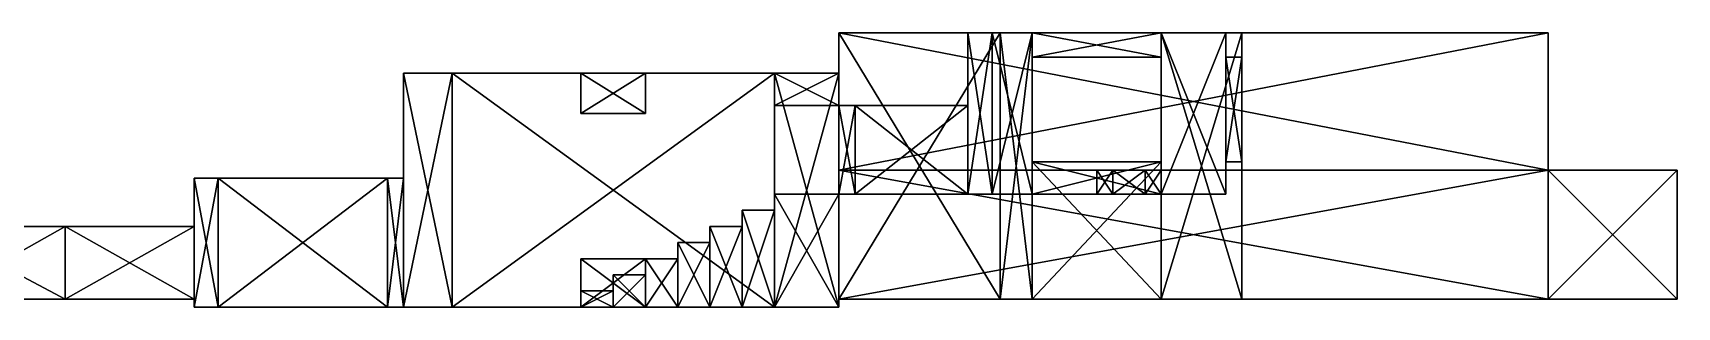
# Model space of a CAD drawing. Extents: x -3808 to 768, y -136 to 264.
# Drawn here: x -864 to 768, y -8 to 264 of the extents above; entities that cross this region are included whole.
import ezdxf

# ---------------------------------------------------------------- set-up
doc = ezdxf.new("R2010")
doc.units = 0

msp = doc.modelspace()

# ---------------------------------------------------------------- linework, layer by layer
for points in [[(-64, 264, -3520), (96, 264, -3344), (96, 0, -3344)], [(-64, 0, -3520), (-64, 264, -3520), (96, 0, -3344)], [(96, 264, -3120), (-64, 264, -2944), (-64, 0, -2944)], [(96, 0, -3120), (96, 264, -3120), (-64, 0, -2944)], [(-64, 264, -2944), (-64, 264, -2816), (-64, 0, -2816)], [(-64, 0, -2944), (-64, 264, -2944), (-64, 0, -2816)], [(-64, 264, -3648), (-64, 264, -3520), (-64, 0, -3520)], [(-64, 0, -3648), (-64, 264, -3648), (-64, 0, -3520)], [(640, 264, -3520), (-64, 264, -3648), (-64, 128, -3648)], [(640, 128, -3520), (640, 264, -3520), (-64, 128, -3648)], [(-64, 264, -2816), (640, 264, -2944), (640, 128, -2944)], [(-64, 128, -2816), (-64, 264, -2816), (640, 128, -2944)], [(96, 264, -3344), (-64, 264, -3520), (-64, 264, -3648)], [(128, 264, -3344), (96, 264, -3344), (-64, 264, -3648)], [(256, 264, -3344), (128, 264, -3344), (-64, 264, -3648)], [(336, 264, -3344), (256, 264, -3344), (-64, 264, -3648)], [(640, 264, -3520), (336, 264, -3344), (-64, 264, -3648)], [(96, 264, -3120), (-64, 264, -2816), (-64, 264, -2944)], [(128, 264, -3120), (-64, 264, -2816), (96, 264, -3120)], [(256, 264, -3120), (-64, 264, -2816), (128, 264, -3120)], [(336, 264, -3120), (-64, 264, -2816), (256, 264, -3120)], [(640, 264, -2944), (-64, 264, -2816), (336, 264, -3120)], [(64, 264, -3136), (88, 264, -3136), (88, 104, -3136)], [(64, 104, -3136), (64, 264, -3136), (88, 104, -3136)], [(88, 264, -3328), (64, 264, -3328), (64, 104, -3328)], [(88, 104, -3328), (88, 264, -3328), (64, 104, -3328)], [(64, 264, -3328), (64, 264, -3136), (64, 192, -3136)], [(64, 192, -3328), (64, 264, -3328), (64, 192, -3136)], [(88, 264, -3328), (64, 264, -3136), (64, 264, -3328)], [(88, 264, -3136), (64, 264, -3136), (88, 264, -3328)], [(88, 264, -3136), (128, 264, -3136), (128, 104, -3136)], [(88, 104, -3136), (88, 264, -3136), (128, 104, -3136)], [(128, 264, -3328), (88, 264, -3328), (88, 104, -3328)], [(128, 104, -3328), (128, 264, -3328), (88, 104, -3328)], [(128, 264, -3328), (88, 264, -3136), (88, 264, -3328)], [(128, 264, -3136), (88, 264, -3136), (128, 264, -3328)], [(96, 264, -3344), (128, 264, -3344), (128, 0, -3344)], [(96, 0, -3344), (96, 264, -3344), (128, 0, -3344)], [(128, 264, -3120), (96, 264, -3120), (96, 0, -3120)], [(128, 0, -3120), (128, 264, -3120), (96, 0, -3120)], [(256, 264, -3328), (128, 264, -3328), (128, 240, -3328)], [(256, 240, -3328), (256, 264, -3328), (128, 240, -3328)], [(128, 264, -3344), (256, 264, -3344), (256, 240, -3344)], [(128, 240, -3344), (128, 264, -3344), (256, 240, -3344)], [(128, 264, -3136), (256, 264, -3136), (256, 240, -3136)], [(128, 240, -3136), (128, 264, -3136), (256, 240, -3136)], [(256, 264, -3120), (128, 264, -3120), (128, 240, -3120)], [(256, 240, -3120), (256, 264, -3120), (128, 240, -3120)], [(256, 264, -3328), (128, 264, -3136), (128, 264, -3328)], [(256, 264, -3136), (128, 264, -3136), (256, 264, -3328)], [(208, 264, -3264), (192, 264, -3216), (192, 264, -3248)], [(208, 264, -3200), (192, 264, -3216), (208, 264, -3264)], [(240, 264, -3264), (208, 264, -3200), (208, 264, -3264)], [(240, 264, -3200), (208, 264, -3200), (240, 264, -3264)], [(256, 264, -3248), (240, 264, -3200), (240, 264, -3264)], [(256, 264, -3216), (240, 264, -3200), (256, 264, -3248)], [(320, 264, -3296), (256, 264, -3328), (256, 104, -3328)], [(320, 104, -3296), (320, 264, -3296), (256, 104, -3328)], [(256, 264, -3136), (320, 264, -3168), (320, 104, -3168)], [(256, 104, -3136), (256, 264, -3136), (320, 104, -3168)], [(336, 264, -3120), (256, 264, -3120), (256, 0, -3120)], [(336, 0, -3120), (336, 264, -3120), (256, 0, -3120)], [(256, 264, -3344), (336, 264, -3344), (336, 0, -3344)], [(256, 0, -3344), (256, 264, -3344), (336, 0, -3344)], [(320, 264, -3296), (256, 264, -3136), (256, 264, -3328)], [(320, 264, -3168), (256, 264, -3136), (320, 264, -3296)], [(320, 264, -3168), (320, 264, -3296), (320, 240, -3296)], [(320, 240, -3168), (320, 264, -3168), (320, 240, -3296)], [(336, 264, -3168), (336, 264, -3120), (336, 0, -3120)], [(336, 0, -3168), (336, 264, -3168), (336, 0, -3120)], [(336, 264, -3344), (336, 264, -3296), (336, 0, -3296)], [(336, 0, -3344), (336, 264, -3344), (336, 0, -3296)], [(336, 264, -3296), (336, 264, -3168), (336, 240, -3168)], [(336, 240, -3296), (336, 264, -3296), (336, 240, -3168)], [(640, 264, -3520), (336, 264, -3120), (336, 264, -3344)], [(640, 264, -2944), (336, 264, -3120), (640, 264, -3520)], [(640, 264, -2944), (640, 264, -3520), (640, 128, -3520)], [(640, 128, -2944), (640, 264, -2944), (640, 128, -3520)], [(128, 240, -3136), (128, 240, -3120), (128, 136, -3120)], [(128, 136, -3136), (128, 240, -3136), (128, 136, -3120)], [(128, 240, -3344), (128, 240, -3328), (128, 136, -3328)], [(128, 136, -3344), (128, 240, -3344), (128, 136, -3328)], [(256, 240, -3136), (128, 240, -3120), (128, 240, -3136)], [(256, 240, -3120), (128, 240, -3120), (256, 240, -3136)], [(256, 240, -3344), (128, 240, -3328), (128, 240, -3344)], [(256, 240, -3328), (128, 240, -3328), (256, 240, -3344)], [(256, 240, -3120), (256, 240, -3136), (256, 136, -3136)], [(256, 136, -3120), (256, 240, -3120), (256, 136, -3136)], [(256, 240, -3328), (256, 240, -3344), (256, 136, -3344)], [(256, 136, -3328), (256, 240, -3328), (256, 136, -3344)], [(336, 240, -3296), (320, 240, -3296), (320, 136, -3296)], [(336, 136, -3296), (336, 240, -3296), (320, 136, -3296)], [(320, 240, -3168), (336, 240, -3168), (336, 136, -3168)], [(320, 136, -3168), (320, 240, -3168), (336, 136, -3168)], [(336, 240, -3296), (320, 240, -3168), (320, 240, -3296)], [(336, 240, -3168), (320, 240, -3168), (336, 240, -3296)], [(-496, 224, -3304), (-496, 224, -3160), (-496, 120, -3160)], [(-496, 120, -3304), (-496, 224, -3304), (-496, 120, -3160)], [(-496, 224, -3328), (-496, 224, -3304), (-496, -8, -3304)], [(-496, -8, -3328), (-496, 224, -3328), (-496, -8, -3304)], [(-448, 224, -3456), (-496, 224, -3328), (-496, -8, -3328)], [(-448, -8, -3456), (-448, 224, -3456), (-496, -8, -3328)], [(-496, 224, -3160), (-496, 224, -3136), (-496, -8, -3136)], [(-496, -8, -3160), (-496, 224, -3160), (-496, -8, -3136)], [(-496, 224, -3136), (-448, 224, -3008), (-448, -8, -3008)], [(-496, -8, -3136), (-496, 224, -3136), (-448, -8, -3008)], [(-448, 224, -3456), (-496, 224, -3136), (-496, 224, -3328)], [(-448, 224, -3008), (-496, 224, -3136), (-448, 224, -3456)], [(-128, 224, -3456), (-448, 224, -3456), (-448, -8, -3456)], [(-128, -8, -3456), (-128, 224, -3456), (-448, -8, -3456)], [(-448, 224, -3008), (-128, 224, -3008), (-128, -8, -3008)], [(-448, -8, -3008), (-448, 224, -3008), (-128, -8, -3008)], [(-320, 224, -3264), (-448, 224, -3008), (-448, 224, -3456)], [(-288, 224, -3264), (-320, 224, -3264), (-448, 224, -3456)], [(-256, 224, -3264), (-288, 224, -3264), (-448, 224, -3456)], [(-224, 224, -3264), (-256, 224, -3264), (-448, 224, -3456)], [(-192, 224, -3264), (-224, 224, -3264), (-448, 224, -3456)], [(-160, 224, -3264), (-192, 224, -3264), (-448, 224, -3456)], [(-128, 224, -3456), (-160, 224, -3264), (-448, 224, -3456)], [(-320, 224, -3200), (-448, 224, -3008), (-320, 224, -3264)], [(-288, 224, -3200), (-448, 224, -3008), (-320, 224, -3200)], [(-256, 224, -3200), (-448, 224, -3008), (-288, 224, -3200)], [(-224, 224, -3200), (-448, 224, -3008), (-256, 224, -3200)], [(-192, 224, -3200), (-448, 224, -3008), (-224, 224, -3200)], [(-160, 224, -3200), (-448, 224, -3008), (-192, 224, -3200)], [(-128, 224, -3200), (-448, 224, -3008), (-160, 224, -3200)], [(-128, 224, -3008), (-448, 224, -3008), (-128, 224, -3200)], [(-320, 224, -3136), (-256, 224, -3136), (-256, 184, -3136)], [(-320, 184, -3136), (-320, 224, -3136), (-256, 184, -3136)], [(-320, 224, -3072), (-320, 224, -3136), (-320, 184, -3136)], [(-320, 184, -3072), (-320, 224, -3072), (-320, 184, -3136)], [(-256, 224, -3072), (-320, 224, -3072), (-320, 184, -3072)], [(-256, 184, -3072), (-256, 224, -3072), (-320, 184, -3072)], [(-320, 224, -3392), (-256, 224, -3392), (-256, 184, -3392)], [(-320, 184, -3392), (-320, 224, -3392), (-256, 184, -3392)], [(-320, 224, -3328), (-320, 224, -3392), (-320, 184, -3392)], [(-320, 184, -3328), (-320, 224, -3328), (-320, 184, -3392)], [(-256, 224, -3328), (-320, 224, -3328), (-320, 184, -3328)], [(-256, 184, -3328), (-256, 224, -3328), (-320, 184, -3328)], [(-288, 224, -3264), (-320, 224, -3200), (-320, 224, -3264)], [(-288, 224, -3200), (-320, 224, -3200), (-288, 224, -3264)], [(-256, 224, -3264), (-288, 224, -3200), (-288, 224, -3264)], [(-256, 224, -3200), (-288, 224, -3200), (-256, 224, -3264)], [(-256, 224, -3136), (-256, 224, -3072), (-256, 184, -3072)], [(-256, 184, -3136), (-256, 224, -3136), (-256, 184, -3072)], [(-256, 224, -3392), (-256, 224, -3328), (-256, 184, -3328)], [(-256, 184, -3392), (-256, 224, -3392), (-256, 184, -3328)], [(-224, 224, -3264), (-256, 224, -3200), (-256, 224, -3264)], [(-224, 224, -3200), (-256, 224, -3200), (-224, 224, -3264)], [(-192, 224, -3264), (-224, 224, -3200), (-224, 224, -3264)], [(-192, 224, -3200), (-224, 224, -3200), (-192, 224, -3264)], [(-160, 224, -3264), (-192, 224, -3200), (-192, 224, -3264)], [(-160, 224, -3200), (-192, 224, -3200), (-160, 224, -3264)], [(-128, 224, -3264), (-160, 224, -3264), (-128, 224, -3456)], [(-128, 224, -3264), (-160, 224, -3200), (-160, 224, -3264)], [(-128, 224, -3200), (-160, 224, -3200), (-128, 224, -3264)], [(-128, 224, -3200), (-128, 224, -3264), (-128, 192, -3264)], [(-128, 192, -3200), (-128, 224, -3200), (-128, 192, -3264)], [(-64, 224, -3072), (-128, 224, -3200), (-128, 192, -3200)], [(-64, 192, -3072), (-64, 224, -3072), (-128, 192, -3200)], [(-128, 224, -3008), (-64, 224, -3072), (-64, -8, -3072)], [(-128, -8, -3008), (-128, 224, -3008), (-64, -8, -3072)], [(-64, 224, -3392), (-128, 224, -3456), (-128, -8, -3456)], [(-64, -8, -3392), (-64, 224, -3392), (-128, -8, -3456)], [(-128, 224, -3264), (-64, 224, -3392), (-64, 192, -3392)], [(-128, 192, -3264), (-128, 224, -3264), (-64, 192, -3392)], [(-64, 224, -3392), (-128, 224, -3264), (-128, 224, -3456)], [(-64, 224, -3072), (-128, 224, -3008), (-128, 224, -3200)], [(-256, 184, -3136), (-320, 184, -3072), (-320, 184, -3136)], [(-256, 184, -3072), (-320, 184, -3072), (-256, 184, -3136)], [(-256, 184, -3392), (-320, 184, -3328), (-320, 184, -3392)], [(-256, 184, -3328), (-320, 184, -3328), (-256, 184, -3392)], [(-64, 192, -3392), (-128, 192, -3200), (-128, 192, -3264)], [(-64, 192, -3072), (-128, 192, -3200), (-64, 192, -3392)], [(-48, 192, -3392), (-64, 192, -3392), (-64, 104, -3392)], [(-48, 104, -3392), (-48, 192, -3392), (-64, 104, -3392)], [(-64, 192, -3072), (-48, 192, -3072), (-48, 104, -3072)], [(-64, 104, -3072), (-64, 192, -3072), (-48, 104, -3072)], [(-48, 192, -3392), (-64, 192, -3072), (-64, 192, -3392)], [(-48, 192, -3072), (-64, 192, -3072), (-48, 192, -3392)], [(64, 192, -3328), (-48, 192, -3392), (-48, 104, -3392)], [(64, 104, -3328), (64, 192, -3328), (-48, 104, -3392)], [(-48, 192, -3072), (64, 192, -3136), (64, 104, -3136)], [(-48, 104, -3072), (-48, 192, -3072), (64, 104, -3136)], [(64, 192, -3328), (-48, 192, -3072), (-48, 192, -3392)], [(64, 192, -3136), (-48, 192, -3072), (64, 192, -3328)], [(256, 136, -3328), (128, 136, -3328), (128, 104, -3328)], [(256, 104, -3328), (256, 136, -3328), (128, 104, -3328)], [(128, 136, -3344), (256, 136, -3344), (256, 0, -3344)], [(128, 0, -3344), (128, 136, -3344), (256, 0, -3344)], [(128, 136, -3136), (256, 136, -3136), (256, 104, -3136)], [(128, 104, -3136), (128, 136, -3136), (256, 104, -3136)], [(256, 136, -3120), (128, 136, -3120), (128, 0, -3120)], [(256, 0, -3120), (256, 136, -3120), (128, 0, -3120)], [(256, 136, -3136), (128, 136, -3120), (128, 136, -3136)], [(256, 136, -3120), (128, 136, -3120), (256, 136, -3136)], [(256, 136, -3344), (128, 136, -3328), (128, 136, -3344)], [(256, 136, -3328), (128, 136, -3328), (256, 136, -3344)], [(320, 136, -3168), (320, 136, -3296), (320, 104, -3296)], [(320, 104, -3168), (320, 136, -3168), (320, 104, -3296)], [(336, 136, -3296), (320, 136, -3168), (320, 136, -3296)], [(336, 136, -3168), (320, 136, -3168), (336, 136, -3296)], [(336, 136, -3296), (336, 136, -3168), (336, 0, -3168)], [(336, 0, -3296), (336, 136, -3296), (336, 0, -3168)], [(-704, 120, -3360), (-704, 120, -3104), (-704, 72, -3104)], [(-704, 72, -3360), (-704, 120, -3360), (-704, 72, -3104)], [(-704, 120, -3104), (-680, 120, -3104), (-680, -8, -3104)], [(-704, -8, -3104), (-704, 120, -3104), (-680, -8, -3104)], [(-680, 120, -3360), (-704, 120, -3360), (-704, -8, -3360)], [(-680, -8, -3360), (-680, 120, -3360), (-704, -8, -3360)], [(-680, 120, -3360), (-704, 120, -3104), (-704, 120, -3360)], [(-680, 120, -3104), (-704, 120, -3104), (-680, 120, -3360)], [(-680, 120, -3104), (-512, 120, -3136), (-512, -8, -3136)], [(-680, -8, -3104), (-680, 120, -3104), (-512, -8, -3136)], [(-512, 120, -3328), (-680, 120, -3360), (-680, -8, -3360)], [(-512, -8, -3328), (-512, 120, -3328), (-680, -8, -3360)], [(-512, 120, -3328), (-680, 120, -3104), (-680, 120, -3360)], [(-512, 120, -3304), (-680, 120, -3104), (-512, 120, -3328)], [(-512, 120, -3160), (-680, 120, -3104), (-512, 120, -3304)], [(-512, 120, -3136), (-680, 120, -3104), (-512, 120, -3160)], [(-512, 120, -3304), (-512, 120, -3328), (-512, -8, -3328)], [(-512, -8, -3304), (-512, 120, -3304), (-512, -8, -3328)], [(-512, 120, -3136), (-512, 120, -3160), (-512, -8, -3160)], [(-512, -8, -3136), (-512, 120, -3136), (-512, -8, -3160)], [(-496, 120, -3304), (-512, 120, -3304), (-512, -8, -3304)], [(-496, -8, -3304), (-496, 120, -3304), (-512, -8, -3304)], [(-512, 120, -3160), (-496, 120, -3160), (-496, -8, -3160)], [(-512, -8, -3160), (-512, 120, -3160), (-496, -8, -3160)], [(-496, 120, -3304), (-512, 120, -3160), (-512, 120, -3304)], [(-496, 120, -3160), (-512, 120, -3160), (-496, 120, -3304)], [(640, 128, -3648), (-64, 128, -3648), (-64, 0, -3648)], [(640, 0, -3648), (640, 128, -3648), (-64, 0, -3648)], [(-64, 128, -2816), (640, 128, -2816), (640, 0, -2816)], [(-64, 0, -2816), (-64, 128, -2816), (640, 0, -2816)], [(640, 128, -2816), (-64, 128, -2816), (640, 128, -2944)], [(640, 128, -3520), (-64, 128, -3648), (640, 128, -3648)], [(192, 128, -3248), (208, 128, -3264), (208, 104, -3264)], [(192, 104, -3248), (192, 128, -3248), (208, 104, -3264)], [(192, 128, -3216), (192, 128, -3248), (192, 104, -3248)], [(192, 104, -3216), (192, 128, -3216), (192, 104, -3248)], [(208, 128, -3200), (192, 128, -3216), (192, 104, -3216)], [(208, 104, -3200), (208, 128, -3200), (192, 104, -3216)], [(208, 128, -3264), (192, 128, -3216), (192, 128, -3248)], [(208, 128, -3200), (192, 128, -3216), (208, 128, -3264)], [(208, 128, -3264), (240, 128, -3264), (240, 104, -3264)], [(208, 104, -3264), (208, 128, -3264), (240, 104, -3264)], [(240, 128, -3200), (208, 128, -3200), (208, 104, -3200)], [(240, 104, -3200), (240, 128, -3200), (208, 104, -3200)], [(240, 128, -3264), (208, 128, -3200), (208, 128, -3264)], [(240, 128, -3200), (208, 128, -3200), (240, 128, -3264)], [(256, 128, -3216), (240, 128, -3200), (240, 104, -3200)], [(256, 104, -3216), (256, 128, -3216), (240, 104, -3200)], [(240, 128, -3264), (256, 128, -3248), (256, 104, -3248)], [(240, 104, -3264), (240, 128, -3264), (256, 104, -3248)], [(256, 128, -3248), (240, 128, -3200), (240, 128, -3264)], [(256, 128, -3216), (240, 128, -3200), (256, 128, -3248)], [(256, 128, -3248), (256, 128, -3216), (256, 104, -3216)], [(256, 104, -3248), (256, 128, -3248), (256, 104, -3216)], [(768, 128, -3520), (640, 128, -3648), (640, 0, -3648)], [(768, 0, -3520), (768, 128, -3520), (640, 0, -3648)], [(640, 128, -2816), (768, 128, -2944), (768, 0, -2944)], [(640, 0, -2816), (640, 128, -2816), (768, 0, -2944)], [(768, 128, -3520), (640, 128, -2816), (640, 128, -3648)], [(768, 128, -2944), (640, 128, -2816), (768, 128, -3520)], [(768, 128, -2944), (768, 128, -3520), (768, 0, -3520)], [(768, 0, -2944), (768, 128, -2944), (768, 0, -3520)], [(-128, 104, -3200), (-128, 104, -3264), (-128, 88, -3264)], [(-128, 88, -3200), (-128, 104, -3200), (-128, 88, -3264)], [(-64, 104, -3072), (-128, 104, -3200), (-128, -8, -3200)], [(-64, -8, -3072), (-64, 104, -3072), (-128, -8, -3200)], [(-128, 104, -3264), (-64, 104, -3392), (-64, -8, -3392)], [(-128, -8, -3264), (-128, 104, -3264), (-64, -8, -3392)], [(-64, 104, -3392), (-128, 104, -3200), (-128, 104, -3264)], [(-64, 104, -3072), (-128, 104, -3200), (-64, 104, -3392)], [(-48, 104, -3392), (-64, 104, -3072), (-64, 104, -3392)], [(-48, 104, -3072), (-64, 104, -3072), (-48, 104, -3392)], [(64, 104, -3328), (-48, 104, -3072), (-48, 104, -3392)], [(64, 104, -3136), (-48, 104, -3072), (64, 104, -3328)], [(88, 104, -3328), (64, 104, -3136), (64, 104, -3328)], [(88, 104, -3136), (64, 104, -3136), (88, 104, -3328)], [(128, 104, -3328), (88, 104, -3136), (88, 104, -3328)], [(128, 104, -3136), (88, 104, -3136), (128, 104, -3328)], [(256, 104, -3328), (128, 104, -3136), (128, 104, -3328)], [(256, 104, -3136), (128, 104, -3136), (256, 104, -3328)], [(320, 104, -3296), (256, 104, -3136), (256, 104, -3328)], [(320, 104, -3168), (256, 104, -3136), (320, 104, -3296)], [(-160, 88, -3200), (-160, 88, -3264), (-160, 72, -3264)], [(-160, 72, -3200), (-160, 88, -3200), (-160, 72, -3264)], [(-160, 88, -3264), (-128, 88, -3264), (-128, -8, -3264)], [(-160, -8, -3264), (-160, 88, -3264), (-128, -8, -3264)], [(-128, 88, -3200), (-160, 88, -3200), (-160, -8, -3200)], [(-128, -8, -3200), (-128, 88, -3200), (-160, -8, -3200)], [(-128, 88, -3264), (-160, 88, -3200), (-160, 88, -3264)], [(-128, 88, -3200), (-160, 88, -3200), (-128, 88, -3264)], [(-968, 72, -2880), (-832, 72, -2944), (-832, 0, -2944)], [(-968, 0, -2880), (-968, 72, -2880), (-832, 0, -2944)], [(-832, 72, -2944), (-968, 72, -2880), (-896, 72, -3072)], [(-832, 72, -3552), (-960, 72, -3648), (-960, 0, -3648)], [(-832, 0, -3552), (-832, 72, -3552), (-960, 0, -3648)], [(-832, 72, -3552), (-896, 72, -3392), (-960, 72, -3648)], [(-832, 72, -3552), (-896, 72, -3072), (-896, 72, -3392)], [(-832, 72, -2944), (-896, 72, -3072), (-832, 72, -3552)], [(-704, 72, -3552), (-832, 72, -3552), (-832, 0, -3552)], [(-704, 0, -3552), (-704, 72, -3552), (-832, 0, -3552)], [(-832, 72, -2944), (-704, 72, -2944), (-704, 0, -2944)], [(-832, 0, -2944), (-832, 72, -2944), (-704, 0, -2944)], [(-704, 72, -3552), (-832, 72, -2944), (-832, 72, -3552)], [(-704, 72, -3360), (-832, 72, -2944), (-704, 72, -3552)], [(-704, 72, -3104), (-832, 72, -2944), (-704, 72, -3360)], [(-704, 72, -2944), (-832, 72, -2944), (-704, 72, -3104)], [(-704, 72, -3360), (-704, 72, -3552), (-704, 0, -3552)], [(-704, 0, -3360), (-704, 72, -3360), (-704, 0, -3552)], [(-704, 72, -2944), (-704, 72, -3104), (-704, 0, -3104)], [(-704, 0, -2944), (-704, 72, -2944), (-704, 0, -3104)], [(-192, 72, -3200), (-192, 72, -3264), (-192, 56, -3264)], [(-192, 56, -3200), (-192, 72, -3200), (-192, 56, -3264)], [(-192, 72, -3264), (-160, 72, -3264), (-160, -8, -3264)], [(-192, -8, -3264), (-192, 72, -3264), (-160, -8, -3264)], [(-160, 72, -3200), (-192, 72, -3200), (-192, -8, -3200)], [(-160, -8, -3200), (-160, 72, -3200), (-192, -8, -3200)], [(-160, 72, -3264), (-192, 72, -3200), (-192, 72, -3264)], [(-160, 72, -3200), (-192, 72, -3200), (-160, 72, -3264)], [(-224, 56, -3200), (-224, 56, -3264), (-224, 40, -3264)], [(-224, 40, -3200), (-224, 56, -3200), (-224, 40, -3264)], [(-224, 56, -3264), (-192, 56, -3264), (-192, -8, -3264)], [(-224, -8, -3264), (-224, 56, -3264), (-192, -8, -3264)], [(-192, 56, -3200), (-224, 56, -3200), (-224, -8, -3200)], [(-192, -8, -3200), (-192, 56, -3200), (-224, -8, -3200)], [(-192, 56, -3264), (-224, 56, -3200), (-224, 56, -3264)], [(-192, 56, -3200), (-224, 56, -3200), (-192, 56, -3264)], [(-320, 40, -3136), (-256, 40, -3136), (-256, -8, -3136)], [(-320, -8, -3136), (-320, 40, -3136), (-256, -8, -3136)], [(-320, 40, -3072), (-320, 40, -3136), (-320, -8, -3136)], [(-320, -8, -3072), (-320, 40, -3072), (-320, -8, -3136)], [(-256, 40, -3072), (-320, 40, -3072), (-320, -8, -3072)], [(-256, -8, -3072), (-256, 40, -3072), (-320, -8, -3072)], [(-320, 40, -3392), (-256, 40, -3392), (-256, -8, -3392)], [(-320, -8, -3392), (-320, 40, -3392), (-256, -8, -3392)], [(-320, 40, -3328), (-320, 40, -3392), (-320, -8, -3392)], [(-320, -8, -3328), (-320, 40, -3328), (-320, -8, -3392)], [(-256, 40, -3328), (-320, 40, -3328), (-320, -8, -3328)], [(-256, -8, -3328), (-256, 40, -3328), (-320, -8, -3328)], [(-256, 40, -3136), (-320, 40, -3072), (-320, 40, -3136)], [(-256, 40, -3072), (-320, 40, -3072), (-256, 40, -3136)], [(-256, 40, -3392), (-320, 40, -3328), (-320, 40, -3392)], [(-256, 40, -3328), (-320, 40, -3328), (-256, 40, -3392)], [(-256, 40, -3200), (-256, 40, -3264), (-256, 24, -3264)], [(-256, 24, -3200), (-256, 40, -3200), (-256, 24, -3264)], [(-256, 40, -3264), (-224, 40, -3264), (-224, -8, -3264)], [(-256, -8, -3264), (-256, 40, -3264), (-224, -8, -3264)], [(-224, 40, -3200), (-256, 40, -3200), (-256, -8, -3200)], [(-224, -8, -3200), (-224, 40, -3200), (-256, -8, -3200)], [(-256, 40, -3136), (-256, 40, -3072), (-256, -8, -3072)], [(-256, -8, -3136), (-256, 40, -3136), (-256, -8, -3072)], [(-256, 40, -3392), (-256, 40, -3328), (-256, -8, -3328)], [(-256, -8, -3392), (-256, 40, -3392), (-256, -8, -3328)], [(-224, 40, -3264), (-256, 40, -3200), (-256, 40, -3264)], [(-224, 40, -3200), (-256, 40, -3200), (-224, 40, -3264)], [(-288, 24, -3200), (-288, 24, -3264), (-288, 8, -3264)], [(-288, 8, -3200), (-288, 24, -3200), (-288, 8, -3264)], [(-288, 24, -3264), (-256, 24, -3264), (-256, -8, -3264)], [(-288, -8, -3264), (-288, 24, -3264), (-256, -8, -3264)], [(-256, 24, -3200), (-288, 24, -3200), (-288, -8, -3200)], [(-256, -8, -3200), (-256, 24, -3200), (-288, -8, -3200)], [(-256, 24, -3264), (-288, 24, -3200), (-288, 24, -3264)], [(-256, 24, -3200), (-288, 24, -3200), (-256, 24, -3264)], [(-832, 0, -2944), (-968, 0, -2880), (-896, 0, -3072)], [(-832, 0, -3552), (-896, 0, -3392), (-960, 0, -3648)], [(-832, 0, -3552), (-896, 0, -3072), (-896, 0, -3392)], [(-832, 0, -2944), (-896, 0, -3072), (-832, 0, -3552)], [(-704, 0, -3552), (-832, 0, -2944), (-832, 0, -3552)], [(-704, 0, -3360), (-832, 0, -2944), (-704, 0, -3552)], [(-704, 0, -3104), (-832, 0, -2944), (-704, 0, -3360)], [(-704, 0, -2944), (-832, 0, -2944), (-704, 0, -3104)], [(-704, 0, -3360), (-704, 0, -3104), (-704, -8, -3104)], [(-704, -8, -3360), (-704, 0, -3360), (-704, -8, -3104)], [(-320, 8, -3200), (-320, 8, -3264), (-320, -8, -3264)], [(-320, -8, -3200), (-320, 8, -3200), (-320, -8, -3264)], [(-320, 8, -3264), (-288, 8, -3264), (-288, -8, -3264)], [(-320, -8, -3264), (-320, 8, -3264), (-288, -8, -3264)], [(-288, 8, -3200), (-320, 8, -3200), (-320, -8, -3200)], [(-288, -8, -3200), (-288, 8, -3200), (-320, -8, -3200)], [(-288, 8, -3264), (-320, 8, -3200), (-320, 8, -3264)], [(-288, 8, -3200), (-320, 8, -3200), (-288, 8, -3264)], [(96, 0, -3344), (-64, 0, -3520), (-64, 0, -3648)], [(128, 0, -3344), (96, 0, -3344), (-64, 0, -3648)], [(256, 0, -3344), (128, 0, -3344), (-64, 0, -3648)], [(336, 0, -3344), (256, 0, -3344), (-64, 0, -3648)], [(640, 0, -3520), (336, 0, -3344), (-64, 0, -3648)], [(96, 0, -3120), (-64, 0, -2816), (-64, 0, -2944)], [(128, 0, -3120), (-64, 0, -2816), (96, 0, -3120)], [(256, 0, -3120), (-64, 0, -2816), (128, 0, -3120)], [(336, 0, -3120), (-64, 0, -2816), (256, 0, -3120)], [(640, 0, -2944), (-64, 0, -2816), (336, 0, -3120)], [(640, 0, -2816), (-64, 0, -2816), (640, 0, -2944)], [(640, 0, -3520), (-64, 0, -3648), (640, 0, -3648)], [(640, 0, -3520), (336, 0, -3120), (336, 0, -3344)], [(640, 0, -2944), (336, 0, -3120), (640, 0, -3520)], [(768, 0, -3520), (640, 0, -2816), (640, 0, -3648)], [(768, 0, -2944), (640, 0, -2816), (768, 0, -3520)], [(-680, -8, -3360), (-704, -8, -3104), (-704, -8, -3360)], [(-680, -8, -3104), (-704, -8, -3104), (-680, -8, -3360)], [(-512, -8, -3328), (-680, -8, -3104), (-680, -8, -3360)], [(-512, -8, -3304), (-680, -8, -3104), (-512, -8, -3328)], [(-512, -8, -3160), (-680, -8, -3104), (-512, -8, -3304)], [(-512, -8, -3136), (-680, -8, -3104), (-512, -8, -3160)], [(-496, -8, -3304), (-512, -8, -3160), (-512, -8, -3304)], [(-496, -8, -3160), (-512, -8, -3160), (-496, -8, -3304)], [(-448, -8, -3456), (-496, -8, -3136), (-496, -8, -3328)], [(-448, -8, -3008), (-496, -8, -3136), (-448, -8, -3456)], [(-320, -8, -3264), (-448, -8, -3008), (-448, -8, -3456)], [(-288, -8, -3264), (-320, -8, -3264), (-448, -8, -3456)], [(-256, -8, -3264), (-288, -8, -3264), (-448, -8, -3456)], [(-224, -8, -3264), (-256, -8, -3264), (-448, -8, -3456)], [(-192, -8, -3264), (-224, -8, -3264), (-448, -8, -3456)], [(-160, -8, -3264), (-192, -8, -3264), (-448, -8, -3456)], [(-128, -8, -3456), (-160, -8, -3264), (-448, -8, -3456)], [(-320, -8, -3200), (-448, -8, -3008), (-320, -8, -3264)], [(-288, -8, -3200), (-448, -8, -3008), (-320, -8, -3200)], [(-256, -8, -3200), (-448, -8, -3008), (-288, -8, -3200)], [(-224, -8, -3200), (-448, -8, -3008), (-256, -8, -3200)], [(-192, -8, -3200), (-448, -8, -3008), (-224, -8, -3200)], [(-160, -8, -3200), (-448, -8, -3008), (-192, -8, -3200)], [(-128, -8, -3200), (-448, -8, -3008), (-160, -8, -3200)], [(-128, -8, -3008), (-448, -8, -3008), (-128, -8, -3200)], [(-128, -8, -3264), (-160, -8, -3264), (-128, -8, -3456)], [(-64, -8, -3392), (-128, -8, -3264), (-128, -8, -3456)], [(-64, -8, -3072), (-128, -8, -3008), (-128, -8, -3200)]]:
    msp.add_3dface(points)

doc.saveas('drawing.dxf')
